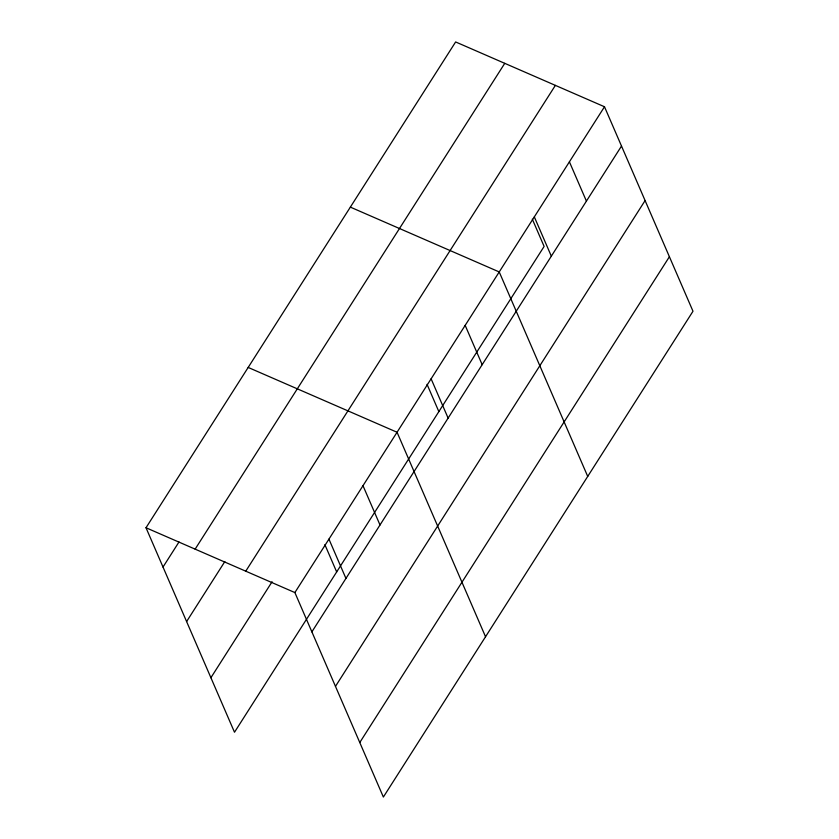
<?xml version="1.0" encoding="UTF-8"?>
<svg xmlns="http://www.w3.org/2000/svg" width="839" height="839" viewBox="0 0 839 839"><rect width="100%" height="100%" fill="white"/><g stroke="black" fill="none" stroke-linecap="round" stroke-linejoin="round"><path stroke-width="1.26" d="M146.007 527.752L455.629 41.95L604.5 106.763L692.993 311.248L383.371 797.05L294.877 592.565L146.007 527.752L234.501 732.237L544.123 246.435L532.325 219.178M163.007 567.049L179.001 541.963M195.13 549.146L504.763 63.334M186.604 621.563L224.831 561.574M245.754 571.181L555.376 85.379M210.904 677.723L272.077 581.752M294.877 592.565L604.5 106.763M311.877 631.861L621.51 146.059M335.474 686.375L645.097 200.563M359.774 742.536L669.407 256.734M350.366 207.128L499.226 271.941L587.72 476.416M248.187 367.44L397.057 432.253L485.54 636.738M569.408 161.822L586.419 201.108M534.317 216.882L551.328 256.168M465.173 325.375L482.173 364.671M431.11 378.809L448.12 418.105M427.051 384.346L438.849 411.603M362.993 485.687L380.004 524.983M328.94 539.131L345.941 578.417M324.882 544.668L336.67 571.925"/></g></svg>
